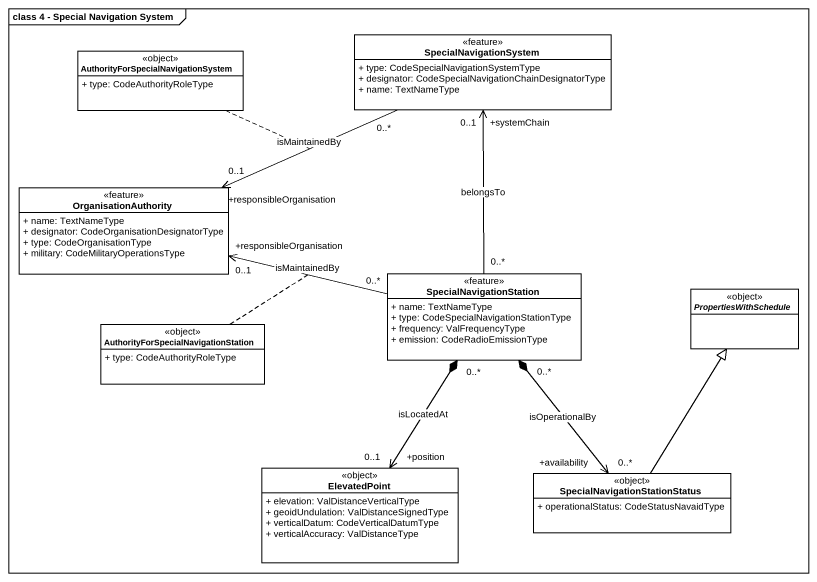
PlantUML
@startuml
mainframe class 4 - Special Navigation System
hide circle
hide empty members
skinparam classAttributeIconSize 0
class "AuthorityForSpecialNavigationSystem" as AuthorityForSpecialNavigatio <<object>> {
  + type: CodeAuthorityRoleType
}
class SpecialNavigationSystem <<feature>> {
  + type: CodeSpecialNavigationSystemType
  + designator: CodeSpecialNavigationChainDesignatorType
  + name: TextNameType
}
class OrganisationAuthority <<feature>> {
  + name: TextNameType
  + designator: CodeOrganisationDesignatorType
  + type: CodeOrganisationType
  + military: CodeMilitaryOperationsType
}
class SpecialNavigationStation <<feature>> {
  + name: TextNameType
  + type: CodeSpecialNavigationStationType
  + frequency: ValFrequencyType
  + emission: CodeRadioEmissionType
}
class "AuthorityForSpecialNavigationStation" as AuthorityForSpecialNavigatio_2 <<object>> {
  + type: CodeAuthorityRoleType
}
abstract class PropertiesWithSchedule <<object>>
class ElevatedPoint <<object>> {
  + elevation: ValDistanceVerticalType
  + geoidUndulation: ValDistanceSignedType
  + verticalDatum: CodeVerticalDatumType
  + verticalAccuracy: ValDistanceType
}
class "SpecialNavigationStationStatus" as SpecialNavigationStationStat <<object>> {
  + operationalStatus: CodeStatusNavaidType
}
OrganisationAuthority "+responsibleOrganisation\n0..1" <-right- "0..*" SpecialNavigationSystem : isMaintainedBy
(OrganisationAuthority, SpecialNavigationSystem) .. AuthorityForSpecialNavigatio
SpecialNavigationStation "0..*" -up-> "+systemChain\n0..1" SpecialNavigationSystem : belongsTo
SpecialNavigationStation "0..*" -left-> "+responsibleOrganisation\n0..1" OrganisationAuthority : isMaintainedBy
(SpecialNavigationStation, OrganisationAuthority) .. AuthorityForSpecialNavigatio_2
SpecialNavigationStation "0..*" *--> "+position\n0..1" ElevatedPoint : isLocatedAt
SpecialNavigationStation "0..*" *--> "+availability\n0..*" SpecialNavigationStationStat : isOperationalBy
SpecialNavigationStationStat -up-|> PropertiesWithSchedule
@enduml
